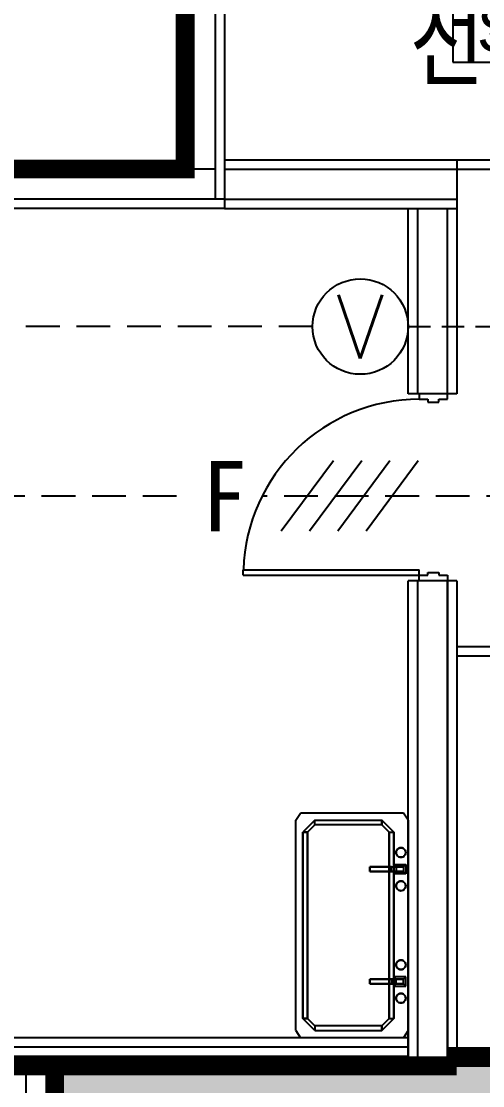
# Model space of a CAD drawing. Header units: millimetres. Extents: x 1710 to 94914, y 1329 to 63037.
# Drawn here: x 70956 to 73420, y 24398 to 30083 of the extents above; entities that cross this region are included whole.
import ezdxf
from ezdxf.enums import TextEntityAlignment as Align

# ---------------------------------------------------------------- set-up
doc = ezdxf.new("R2010")
doc.units = ezdxf.units.MM
doc.header["$LTSCALE"] = 120
doc.linetypes.add('HIDDENX2', pattern=[0.75, 0.5, -0.25])
for name, color, linetype in [('4구역', 131, 'Continuous'), ('5구역', 231, 'Continuous'), ('6구역', 51, 'Continuous'), ('ARCH', 9, 'Continuous'), ('DET', 2, 'Continuous'), ('DET-S', 2, 'Continuous'), ('fire', 2, 'Continuous'), ('fire-l', 4, 'Continuous'), ('STROBE', 1, 'Continuous'), ('공사제외', 5, 'Continuous')]:
    doc.layers.add(name, color=color, linetype=linetype)
doc.styles.add('GHD', font='')
doc.styles.add('ghs', font='')
doc.styles.get("Standard").update_dxf_attribs({"font": 'SIMPLEX.shx'})
doc.styles.add('돋움', font='')
doc.styles.get('GHD').set_extended_font_data('Dotum')
doc.styles.get('ghs').set_extended_font_data('Dotum')
doc.styles.get('돋움').set_extended_font_data('DotumChe')

# ---------------------------------------------------------------- blocks, each defined once
blk = doc.blocks.new('e-01')
at = {"layer": 'DET'}
for p, q in [((1.5, 1.5), (-1.5, 1.5)), ((-1.5, 1.5), (-1.5, -1.5)), ((1.5, -1.5), (1.5, 1.5)), ((1.5, 0.66), (-1.5, 0.66))]:
    blk.add_line(p, q, dxfattribs=at)
at = {"layer": 'DET-S'}
blk.add_line((-1.5, -1.5), (1.5, -1.5), dxfattribs=at)
at = {"layer": 'DET', "color": 1, "style": 'ghs'}
blk.add_text('S', height=1.5, dxfattribs=at).set_placement((-0.745, -1.172))
blk = doc.blocks.new('01')
at = {"layer": 'fire'}
for p, q in [((-0.079, 1.25), (-1.937, -1.25)), ((0.929, 1.25), (-0.929, -1.25)), ((1.937, 1.25), (0.079, -1.25)), ((2.944, 1.25), (1.087, -1.25))]:
    blk.add_line(p, q, dxfattribs=at)
blk = doc.blocks.new('e-07')
at = {"layer": 'fire'}
blk.add_circle((0, 1.5), 1.5, dxfattribs=at)
at = {"layer": 'STROBE'}
blk.add_line((0, 3), (0, 2.99), dxfattribs=at)
at = {"layer": 'fire', "color": 1}
blk.add_text('V', height=2, dxfattribs=at).set_placement((0, 1.5), align=Align.MIDDLE)

msp = doc.modelspace()

# ---------------------------------------------------------------- hatches: boundary and pattern name
at = {"layer": '공사제외', "linetype": 'Continuous'}
msp.add_hatch(color=253, dxfattribs=at).paths.add_polyline_path([(83111.3, 24504.2), (71134.5, 24504.2), (71134.5, 9094.1), (83111.3, 9094.1)])

# ---------------------------------------------------------------- linework, layer by layer
at = {"layer": '4구역', "linetype": 'Continuous', "const_width": 100, "elevation": 0}
for points in [[(71831.3, 29294.2), (71831.3, 31794.2), (70781.3, 31794.2), (70781.4, 42244.3), (75481.3, 42244.3), (75481.3, 44444.2), (77231.3, 44444.2), (77231.3, 46188.7), (83261.3, 46185.5), (83261.3, 24554.2), (73231.3, 24554.2)], [(73231.3, 24554.2), (73231.3, 24504.2), (66881.3, 24504.2), (66881.3, 29294.2), (71831.3, 29294.2)], [(71831.3, 29294.2), (66881.3, 29294.2), (66881.3, 24501.6), (73231.3, 24504.2)]]:
    msp.add_lwpolyline(points, dxfattribs=at)
at = {"layer": '5구역', "linetype": 'Continuous', "const_width": 100, "elevation": 0}
msp.add_lwpolyline([(62781.3, 21444.2), (62781.3, 24501.6), (71134.5, 24504.2), (71134.5, 8794.3), (62272.8, 8794.3), (62272.8, 21444.2), (62781.3, 21444.2)], dxfattribs=at)
at = {"layer": '6구역', "linetype": 'Continuous', "const_width": 100, "elevation": 0}
msp.add_lwpolyline([(50928.6, 27153), (53956.4, 27051.3), (56193.4, 27186.9), (57667.4, 27375.3), (59631.3, 27751.8), (59631.3, 21444.2), (62781.3, 21444.2), (62781.3, 24501.6), (66881.3, 24501.6), (66881.3, 29294.2), (71831.3, 29294.2), (71831.3, 31794.2), (66581.3, 31794.2), (66581.3, 39394.2), (62781.3, 39394.2), (62781.3, 44444), (60281.3, 44444), (60281.3, 31994.2), (50381.3, 31994.2)], dxfattribs=at)
at = {"layer": 'ARCH', "color": 9}
for p, q in [((71831.3, 30319.2, 0), (71831.3, 29294.2, 0)), ((71991.3, 30319.2, 0), (71991.3, 29134.2, 0)), ((72041.3, 30319.2, 0), (72041.3, 29084.2, 0)), ((72041.3, 29344.2, 0), (73281.3, 29344.2, 0)), ((73281.3, 29344.2, 0), (73281.3, 28094.2, 0)), ((73281.3, 29344.2, 0), (74781.3, 29344.2, 0)), ((71991.3, 29294.2, 0), (70781.3, 29294.2, 0)), ((71991.3, 29294.2, 0), (71991.3, 29294.2, 0)), ((72041.3, 29294.2, 0), (73281.3, 29294.2, 0)), ((73281.3, 29294.2, 0), (74781.3, 29294.2, 0)), ((71991.3, 29134.2, 0), (70781.3, 29134.2, 0)), ((72041.3, 29134.2, 0), (71991.3, 29134.2, 0)), ((72041.3, 29134.2, 0), (73281.3, 29134.2, 0)), ((73231.3, 29134.2, 0), (73281.3, 29134.2, 0)), ((72041.3, 29084.2, 0), (70781.3, 29084.2, 0)), ((72041.3, 29084.2, 0), (73281.3, 29084.2, 0)), ((73021.3, 28094.2, 0), (73021.3, 29084.2, 0)), ((73071.3, 29084.2, 0), (73071.3, 28094.2, 0)), ((73231.3, 28094.2, 0), (73231.3, 29084.2, 0)), ((73281.3, 28094.2, 0), (73021.3, 28094.2, 0)), ((73081.3, 28094.2, 0), (73081.3, 28064.2, 0)), ((73231.3, 28064.2, 0), (73231.3, 28094.2, 0)), ((73081.3, 28064.2, 0), (73126.3, 28064.2, 0)), ((73126.3, 28064.2, 0), (73126.3, 28049.2, 0)), ((73126.3, 28049.2, 0), (73186.3, 28049.2, 0)), ((73186.3, 28049.2, 0), (73186.3, 28064.2, 0)), ((73186.3, 28064.2, 0), (73231.3, 28064.2, 0)), ((72141.3, 27154.1, 0), (73081.3, 27154.1, 0)), ((72141.3, 27124.2, 0), (72141.3, 27154.1, 0)), ((72141.3, 27124.2, 0), (73081.3, 27124.2, 0)), ((73081.3, 27124.2, 0), (73081.3, 27154.1, 0)), ((73081.3, 27094.2, 0), (73081.3, 27124.2, 0)), ((73081.3, 27124.2, 0), (73126.3, 27124.2, 0)), ((73126.3, 27124.2, 0), (73126.3, 27139.2, 0)), ((73126.3, 27139.2, 0), (73186.3, 27139.2, 0)), ((73186.3, 27139.2, 0), (73186.3, 27124.2, 0)), ((73186.3, 27124.2, 0), (73231.3, 27124.2, 0)), ((73231.3, 27124.2, 0), (73231.3, 27094.2, 0)), ((73021.3, 24504.2, 0), (73021.3, 27094.2, 0)), ((73281.3, 27094.2, 0), (73021.3, 27094.2, 0)), ((73071.3, 27094.2, 0), (73071.3, 24504.2, 0)), ((73231.3, 27094.2, 0), (73081.3, 27094.2, 0)), ((73231.3, 24544.2, 0), (73231.3, 27094.2, 0)), ((73231.3, 27094.2, 0), (73231.3, 24504.2, 0)), ((73281.3, 27094.2, 0), (73281.3, 24504.2, 0)), ((73281.3, 26744.2, 0), (75431.3, 26744.2, 0)), ((73281.3, 26694.2, 0), (75481.3, 26694.2, 0)), ((72421.3, 25816.1, 0), (72446.8, 25854.2, 0)), ((72421.3, 24692.4, 0), (72421.3, 25816.1, 0)), ((72995.9, 25854.2, 0), (72446.8, 25854.2, 0)), ((72523.1, 25816.1, 0), (72459.5, 25752.4, 0)), ((72523.1, 25816.1, 0), (72459.5, 25752.4, 0)), ((72523.1, 25816.1, 0), (72881.3, 25816.1, 0)), ((72523.1, 25790.6, 0), (72523.1, 25816.1, 0)), ((72523.1, 25816.1, 0), (72881.3, 25816.1, 0)), ((72523.1, 25790.6, 0), (72523.1, 25816.1, 0)), ((72944.9, 25752.4, 0), (72881.3, 25816.1, 0)), ((72881.3, 25816.1, 0), (72881.3, 25790.6, 0)), ((72881.3, 25816.1, 0), (72944.9, 25752.4, 0)), ((72881.3, 25790.6, 0), (72881.3, 25816.1, 0)), ((73021.3, 25816.1, 0), (72995.9, 25854.2, 0)), ((73021.3, 25816.1, 0), (73021.3, 24504.2, 0)), ((72523.1, 25790.6, 0), (72485, 25752.4, 0)), ((72485, 25752.4, 0), (72523.1, 25790.6, 0)), ((72881.3, 25790.6, 0), (72523.1, 25790.6, 0)), ((72881.3, 25790.6, 0), (72523.1, 25790.6, 0)), ((72881.3, 25790.6, 0), (72919.5, 25752.4, 0)), ((72919.5, 25752.4, 0), (72881.3, 25790.6, 0)), ((72459.5, 25752.4, 0), (72459.5, 24756, 0)), ((72459.5, 25752.4, 0), (72485, 25752.4, 0)), ((72459.5, 24756, 0), (72459.5, 25752.4, 0)), ((72485, 25752.4, 0), (72459.5, 25752.4, 0)), ((72485, 24756, 0), (72485, 25752.4, 0)), ((72485, 25752.4, 0), (72485, 24756, 0)), ((72919.5, 25752.4, 0), (72919.5, 24756, 0)), ((72919.5, 25752.4, 0), (72944.9, 25752.4, 0)), ((72919.5, 24756, 0), (72919.5, 25752.4, 0)), ((72919.5, 25752.4, 0), (72944.9, 25752.4, 0)), ((72944.9, 24756, 0), (72944.9, 25752.4, 0)), ((72944.9, 25752.4, 0), (72944.9, 24756, 0)), ((72958.5, 25649.9, 0), (72957.7, 25643.3, 0)), ((72957.7, 25643.3, 0), (72958.5, 25649.9, 0)), ((72958.5, 25649.9, 0), (72957.7, 25643.3, 0)), ((72957.7, 25643.3, 0), (72958.5, 25649.9, 0)), ((72957.7, 25643.3, 0), (72958.5, 25636.7, 0)), ((72958.5, 25636.7, 0), (72957.7, 25643.3, 0)), ((72957.7, 25643.3, 0), (72958.5, 25636.7, 0)), ((72958.5, 25636.7, 0), (72957.7, 25643.3, 0)), ((72961.1, 25656.1, 0), (72958.5, 25649.9, 0)), ((72958.5, 25649.9, 0), (72961.1, 25656.1, 0)), ((72961.1, 25656.1, 0), (72958.5, 25649.9, 0)), ((72958.5, 25649.9, 0), (72961.1, 25656.1, 0)), ((72965.2, 25661.3, 0), (72961.1, 25656.1, 0)), ((72961.1, 25656.1, 0), (72965.2, 25661.3, 0)), ((72965.2, 25661.3, 0), (72961.1, 25656.1, 0)), ((72961.1, 25656.1, 0), (72965.2, 25661.3, 0)), ((72970.4, 25665.3, 0), (72965.2, 25661.3, 0)), ((72965.2, 25661.3, 0), (72970.4, 25665.3, 0)), ((72970.4, 25665.3, 0), (72965.2, 25661.3, 0)), ((72965.2, 25661.3, 0), (72970.4, 25665.3, 0)), ((72976.6, 25667.9, 0), (72970.4, 25665.3, 0)), ((72970.4, 25665.3, 0), (72976.6, 25667.9, 0)), ((72976.6, 25667.9, 0), (72970.4, 25665.3, 0)), ((72970.4, 25665.3, 0), (72976.6, 25667.9, 0)), ((72983.1, 25668.8, 0), (72976.6, 25667.9, 0)), ((72976.6, 25667.9, 0), (72983.1, 25668.8, 0)), ((72983.1, 25668.8, 0), (72976.6, 25667.9, 0)), ((72976.6, 25667.9, 0), (72983.1, 25668.8, 0)), ((72989.8, 25667.9, 0), (72983.1, 25668.8, 0)), ((72983.1, 25668.8, 0), (72989.8, 25667.9, 0)), ((72989.8, 25667.9, 0), (72983.1, 25668.8, 0)), ((72983.1, 25668.8, 0), (72989.8, 25667.9, 0)), ((72995.9, 25665.3, 0), (72989.8, 25667.9, 0)), ((72989.8, 25667.9, 0), (72995.9, 25665.3, 0)), ((72995.9, 25665.3, 0), (72989.8, 25667.9, 0)), ((72989.8, 25667.9, 0), (72995.9, 25665.3, 0)), ((73001.1, 25661.3, 0), (72995.9, 25665.3, 0)), ((72995.9, 25665.3, 0), (73001.1, 25661.3, 0)), ((73001.1, 25661.3, 0), (72995.9, 25665.3, 0)), ((72995.9, 25665.3, 0), (73001.1, 25661.3, 0)), ((73005.2, 25656.1, 0), (73001.1, 25661.3, 0)), ((73001.1, 25661.3, 0), (73005.2, 25656.1, 0)), ((73005.2, 25656.1, 0), (73001.1, 25661.3, 0)), ((73001.1, 25661.3, 0), (73005.2, 25656.1, 0)), ((73007.7, 25649.9, 0), (73005.2, 25656.1, 0)), ((73005.2, 25656.1, 0), (73007.7, 25649.9, 0)), ((73007.7, 25649.9, 0), (73005.2, 25656.1, 0)), ((73005.2, 25656.1, 0), (73007.7, 25649.9, 0)), ((73008.6, 25643.3, 0), (73007.7, 25649.9, 0)), ((73007.7, 25649.9, 0), (73008.6, 25643.3, 0)), ((73008.6, 25643.3, 0), (73007.7, 25649.9, 0)), ((73007.7, 25649.9, 0), (73008.6, 25643.3, 0)), ((73007.7, 25636.7, 0), (73008.6, 25643.3, 0)), ((73008.6, 25643.3, 0), (73007.7, 25636.7, 0)), ((73007.7, 25636.7, 0), (73008.6, 25643.3, 0)), ((73008.6, 25643.3, 0), (73007.7, 25636.7, 0)), ((72958.5, 25636.7, 0), (72961.1, 25630.6, 0)), ((72961.1, 25630.6, 0), (72958.5, 25636.7, 0)), ((72958.5, 25636.7, 0), (72961.1, 25630.6, 0)), ((72961.1, 25630.6, 0), (72958.5, 25636.7, 0)), ((72961.1, 25630.6, 0), (72965.2, 25625.3, 0)), ((72965.2, 25625.3, 0), (72961.1, 25630.6, 0)), ((72961.1, 25630.6, 0), (72965.2, 25625.3, 0)), ((72965.2, 25625.3, 0), (72961.1, 25630.6, 0)), ((72965.2, 25625.3, 0), (72970.4, 25621.3, 0)), ((72970.4, 25621.3, 0), (72965.2, 25625.3, 0)), ((72965.2, 25625.3, 0), (72970.4, 25621.3, 0)), ((72970.4, 25621.3, 0), (72965.2, 25625.3, 0)), ((72970.4, 25621.3, 0), (72976.6, 25618.7, 0)), ((72976.6, 25618.7, 0), (72970.4, 25621.3, 0)), ((72970.4, 25621.3, 0), (72976.6, 25618.7, 0)), ((72976.6, 25618.7, 0), (72970.4, 25621.3, 0)), ((72976.6, 25618.7, 0), (72983.1, 25617.9, 0)), ((72983.1, 25617.9, 0), (72976.6, 25618.7, 0)), ((72976.6, 25618.7, 0), (72983.1, 25617.9, 0)), ((72983.1, 25617.9, 0), (72976.6, 25618.7, 0)), ((72983.1, 25617.9, 0), (72989.8, 25618.7, 0)), ((72989.8, 25618.7, 0), (72983.1, 25617.9, 0)), ((72983.1, 25617.9, 0), (72989.8, 25618.7, 0)), ((72989.8, 25618.7, 0), (72983.1, 25617.9, 0)), ((72989.8, 25618.7, 0), (72995.9, 25621.3, 0)), ((72995.9, 25621.3, 0), (72989.8, 25618.7, 0)), ((72989.8, 25618.7, 0), (72995.9, 25621.3, 0)), ((72995.9, 25621.3, 0), (72989.8, 25618.7, 0)), ((72995.9, 25621.3, 0), (73001.1, 25625.3, 0)), ((73001.1, 25625.3, 0), (72995.9, 25621.3, 0)), ((72995.9, 25621.3, 0), (73001.1, 25625.3, 0)), ((73001.1, 25625.3, 0), (72995.9, 25621.3, 0)), ((73001.1, 25625.3, 0), (73005.2, 25630.6, 0)), ((73005.2, 25630.6, 0), (73001.1, 25625.3, 0)), ((73001.1, 25625.3, 0), (73005.2, 25630.6, 0)), ((73005.2, 25630.6, 0), (73001.1, 25625.3, 0)), ((73005.2, 25630.6, 0), (73007.7, 25636.7, 0)), ((73007.7, 25636.7, 0), (73005.2, 25630.6, 0)), ((73005.2, 25630.6, 0), (73007.7, 25636.7, 0)), ((73007.7, 25636.7, 0), (73005.2, 25630.6, 0)), ((72817.7, 25567, 0), (72817.7, 25541.5, 0)), ((72932.3, 25567, 0), (72817.7, 25567, 0)), ((72817.7, 25567, 0), (72817.7, 25541.5, 0)), ((72919.5, 25567, 0), (72817.7, 25567, 0)), ((72817.7, 25541.5, 0), (72817.7, 25567, 0)), ((72817.7, 25567, 0), (72817.7, 25541.5, 0)), ((72817.7, 25567, 0), (72919.5, 25567, 0)), ((72932.3, 25567, 0), (72817.7, 25567, 0)), ((72817.7, 25541.5, 0), (72932.3, 25541.5, 0)), ((72817.7, 25541.5, 0), (72919.5, 25541.5, 0)), ((72817.7, 25541.5, 0), (72919.5, 25541.5, 0)), ((72932.3, 25541.5, 0), (72817.7, 25541.5, 0)), ((72919.5, 25567, 0), (72919.5, 25541.5, 0)), ((72919.5, 25567, 0), (72957.7, 25567, 0)), ((72919.5, 25541.5, 0), (72919.5, 25567, 0)), ((72932.3, 25567, 0), (72919.5, 25567, 0)), ((72919.5, 25567, 0), (72957.7, 25567, 0)), ((72919.5, 25567, 0), (72932.3, 25567, 0)), ((72957.7, 25541.5, 0), (72919.5, 25541.5, 0)), ((72919.5, 25541.5, 0), (72932.3, 25541.5, 0)), ((72919.5, 25541.5, 0), (72932.3, 25541.5, 0)), ((72957.7, 25541.5, 0), (72919.5, 25541.5, 0)), ((72932.3, 25541.5, 0), (72932.3, 25567, 0)), ((72932.3, 25567, 0), (72995.9, 25567, 0)), ((72932.3, 25541.5, 0), (72932.3, 25567, 0)), ((72932.3, 25567, 0), (72995.9, 25567, 0)), ((72995.9, 25541.5, 0), (72932.3, 25541.5, 0)), ((72932.3, 25541.5, 0), (72995.9, 25541.5, 0)), ((72944.9, 25579.7, 0), (72957.7, 25567, 0)), ((72944.9, 25528.8, 0), (72944.9, 25579.7, 0)), ((72944.9, 25579.7, 0), (73008.6, 25579.7, 0)), ((72957.7, 25567, 0), (72944.9, 25579.7, 0)), ((72957.7, 25541.5, 0), (72944.9, 25528.8, 0)), ((72944.9, 25528.8, 0), (72957.7, 25541.5, 0)), ((73008.6, 25528.8, 0), (72944.9, 25528.8, 0)), ((72957.7, 25567, 0), (72957.7, 25541.5, 0)), ((72995.9, 25567, 0), (72957.7, 25567, 0)), ((72957.7, 25567, 0), (72957.7, 25541.5, 0)), ((72995.9, 25541.5, 0), (72957.7, 25541.5, 0)), ((72995.9, 25567, 0), (73008.6, 25579.7, 0)), ((72995.9, 25567, 0), (73008.6, 25579.7, 0)), ((72995.9, 25567, 0), (72995.9, 25541.5, 0)), ((72995.9, 25567, 0), (72995.9, 25541.5, 0)), ((72995.9, 25541.5, 0), (73008.6, 25528.8, 0)), ((72995.9, 25541.5, 0), (73008.6, 25528.8, 0)), ((73008.6, 25579.7, 0), (73008.6, 25528.8, 0)), ((72958.5, 25471.7, 0), (72957.7, 25465.1, 0)), ((72958.5, 25471.7, 0), (72957.7, 25465.1, 0)), ((72957.7, 25465.1, 0), (72958.5, 25471.7, 0)), ((72958.5, 25471.7, 0), (72957.7, 25465.1, 0)), ((72961.1, 25477.9, 0), (72958.5, 25471.7, 0)), ((72958.5, 25471.7, 0), (72961.1, 25477.9, 0)), ((72961.1, 25477.9, 0), (72958.5, 25471.7, 0)), ((72958.5, 25471.7, 0), (72961.1, 25477.9, 0)), ((72965.2, 25483.1, 0), (72961.1, 25477.9, 0)), ((72961.1, 25477.9, 0), (72965.2, 25483.1, 0)), ((72965.2, 25483.1, 0), (72961.1, 25477.9, 0)), ((72961.1, 25477.9, 0), (72965.2, 25483.1, 0)), ((72970.4, 25487.2, 0), (72965.2, 25483.1, 0)), ((72965.2, 25483.1, 0), (72970.4, 25487.2, 0)), ((72970.4, 25487.2, 0), (72965.2, 25483.1, 0)), ((72965.2, 25483.1, 0), (72970.4, 25487.2, 0)), ((72976.6, 25489.7, 0), (72970.4, 25487.2, 0)), ((72970.4, 25487.2, 0), (72976.6, 25489.7, 0)), ((72976.6, 25489.7, 0), (72970.4, 25487.2, 0)), ((72970.4, 25487.2, 0), (72976.6, 25489.7, 0)), ((72983.1, 25490.6, 0), (72976.6, 25489.7, 0)), ((72976.6, 25489.7, 0), (72983.1, 25490.6, 0)), ((72983.1, 25490.6, 0), (72976.6, 25489.7, 0)), ((72976.6, 25489.7, 0), (72983.1, 25490.6, 0)), ((72989.8, 25489.7, 0), (72983.1, 25490.6, 0)), ((72983.1, 25490.6, 0), (72989.8, 25489.7, 0)), ((72989.8, 25489.7, 0), (72983.1, 25490.6, 0)), ((72983.1, 25490.6, 0), (72989.8, 25489.7, 0)), ((72995.9, 25487.2, 0), (72989.8, 25489.7, 0)), ((72989.8, 25489.7, 0), (72995.9, 25487.2, 0)), ((72995.9, 25487.2, 0), (72989.8, 25489.7, 0)), ((72989.8, 25489.7, 0), (72995.9, 25487.2, 0)), ((73001.1, 25483.1, 0), (72995.9, 25487.2, 0)), ((72995.9, 25487.2, 0), (73001.1, 25483.1, 0)), ((73001.1, 25483.1, 0), (72995.9, 25487.2, 0)), ((72995.9, 25487.2, 0), (73001.1, 25483.1, 0)), ((73005.2, 25477.9, 0), (73001.1, 25483.1, 0)), ((73001.1, 25483.1, 0), (73005.2, 25477.9, 0)), ((73005.2, 25477.9, 0), (73001.1, 25483.1, 0)), ((73001.1, 25483.1, 0), (73005.2, 25477.9, 0)), ((73007.7, 25471.7, 0), (73005.2, 25477.9, 0)), ((73005.2, 25477.9, 0), (73007.7, 25471.7, 0)), ((73007.7, 25471.7, 0), (73005.2, 25477.9, 0)), ((73005.2, 25477.9, 0), (73007.7, 25471.7, 0)), ((73008.6, 25465.1, 0), (73007.7, 25471.7, 0)), ((73007.7, 25471.7, 0), (73008.6, 25465.1, 0)), ((73008.6, 25465.1, 0), (73007.7, 25471.7, 0)), ((73007.7, 25471.7, 0), (73008.6, 25465.1, 0)), ((72957.7, 25465.1, 0), (72958.5, 25458.6, 0)), ((72958.5, 25458.6, 0), (72957.7, 25465.1, 0)), ((72957.7, 25465.1, 0), (72958.5, 25458.6, 0)), ((72958.5, 25458.6, 0), (72957.7, 25465.1, 0)), ((72958.5, 25458.6, 0), (72961.1, 25452.4, 0)), ((72961.1, 25452.4, 0), (72958.5, 25458.6, 0)), ((72958.5, 25458.6, 0), (72961.1, 25452.4, 0)), ((72961.1, 25452.4, 0), (72958.5, 25458.6, 0)), ((72961.1, 25452.4, 0), (72965.2, 25447.1, 0)), ((72965.2, 25447.1, 0), (72961.1, 25452.4, 0)), ((72961.1, 25452.4, 0), (72965.2, 25447.1, 0)), ((72965.2, 25447.1, 0), (72961.1, 25452.4, 0)), ((72965.2, 25447.1, 0), (72970.4, 25443.1, 0)), ((72970.4, 25443.1, 0), (72965.2, 25447.1, 0)), ((72965.2, 25447.1, 0), (72970.4, 25443.1, 0)), ((72970.4, 25443.1, 0), (72965.2, 25447.1, 0)), ((72970.4, 25443.1, 0), (72976.6, 25440.5, 0)), ((72976.6, 25440.5, 0), (72970.4, 25443.1, 0)), ((72970.4, 25443.1, 0), (72976.6, 25440.5, 0)), ((72976.6, 25440.5, 0), (72970.4, 25443.1, 0)), ((72976.6, 25440.5, 0), (72983.1, 25439.7, 0)), ((72983.1, 25439.7, 0), (72976.6, 25440.5, 0)), ((72976.6, 25440.5, 0), (72983.1, 25439.7, 0)), ((72983.1, 25439.7, 0), (72976.6, 25440.5, 0)), ((72983.1, 25439.7, 0), (72989.8, 25440.5, 0)), ((72989.8, 25440.5, 0), (72983.1, 25439.7, 0)), ((72983.1, 25439.7, 0), (72989.8, 25440.5, 0)), ((72989.8, 25440.5, 0), (72983.1, 25439.7, 0)), ((72989.8, 25440.5, 0), (72995.9, 25443.1, 0)), ((72995.9, 25443.1, 0), (72989.8, 25440.5, 0)), ((72989.8, 25440.5, 0), (72995.9, 25443.1, 0)), ((72995.9, 25443.1, 0), (72989.8, 25440.5, 0)), ((72995.9, 25443.1, 0), (73001.1, 25447.1, 0)), ((73001.1, 25447.1, 0), (72995.9, 25443.1, 0)), ((72995.9, 25443.1, 0), (73001.1, 25447.1, 0)), ((73001.1, 25447.1, 0), (72995.9, 25443.1, 0)), ((73001.1, 25447.1, 0), (73005.2, 25452.4, 0)), ((73005.2, 25452.4, 0), (73001.1, 25447.1, 0)), ((73001.1, 25447.1, 0), (73005.2, 25452.4, 0)), ((73005.2, 25452.4, 0), (73001.1, 25447.1, 0)), ((73005.2, 25452.4, 0), (73007.7, 25458.6, 0)), ((73007.7, 25458.6, 0), (73005.2, 25452.4, 0)), ((73005.2, 25452.4, 0), (73007.7, 25458.6, 0)), ((73007.7, 25458.6, 0), (73005.2, 25452.4, 0)), ((73007.7, 25458.6, 0), (73008.6, 25465.1, 0)), ((73008.6, 25465.1, 0), (73007.7, 25458.6, 0)), ((73007.7, 25458.6, 0), (73008.6, 25465.1, 0)), ((73008.6, 25465.1, 0), (73007.7, 25458.6, 0)), ((72957.7, 25043.3, 0), (72958.5, 25049.9, 0)), ((72958.5, 25049.9, 0), (72957.7, 25043.3, 0)), ((72957.7, 25043.3, 0), (72958.5, 25049.9, 0)), ((72958.5, 25049.9, 0), (72957.7, 25043.3, 0)), ((72958.5, 25036.7, 0), (72957.7, 25043.3, 0)), ((72958.5, 25036.7, 0), (72957.7, 25043.3, 0)), ((72957.7, 25043.3, 0), (72958.5, 25036.7, 0)), ((72958.5, 25036.7, 0), (72957.7, 25043.3, 0)), ((72958.5, 25049.9, 0), (72961.1, 25056.1, 0)), ((72961.1, 25056.1, 0), (72958.5, 25049.9, 0)), ((72958.5, 25049.9, 0), (72961.1, 25056.1, 0)), ((72961.1, 25056.1, 0), (72958.5, 25049.9, 0)), ((72961.1, 25030.6, 0), (72958.5, 25036.7, 0)), ((72958.5, 25036.7, 0), (72961.1, 25030.6, 0)), ((72961.1, 25030.6, 0), (72958.5, 25036.7, 0)), ((72958.5, 25036.7, 0), (72961.1, 25030.6, 0)), ((72961.1, 25056.1, 0), (72965.2, 25061.3, 0)), ((72965.2, 25061.3, 0), (72961.1, 25056.1, 0)), ((72961.1, 25056.1, 0), (72965.2, 25061.3, 0)), ((72965.2, 25061.3, 0), (72961.1, 25056.1, 0)), ((72965.2, 25025.3, 0), (72961.1, 25030.6, 0)), ((72961.1, 25030.6, 0), (72965.2, 25025.3, 0)), ((72965.2, 25025.3, 0), (72961.1, 25030.6, 0)), ((72961.1, 25030.6, 0), (72965.2, 25025.3, 0)), ((72965.2, 25061.3, 0), (72970.4, 25065.3, 0)), ((72970.4, 25065.3, 0), (72965.2, 25061.3, 0)), ((72965.2, 25061.3, 0), (72970.4, 25065.3, 0)), ((72970.4, 25065.3, 0), (72965.2, 25061.3, 0)), ((72970.4, 25021.3, 0), (72965.2, 25025.3, 0)), ((72965.2, 25025.3, 0), (72970.4, 25021.3, 0)), ((72970.4, 25021.3, 0), (72965.2, 25025.3, 0)), ((72965.2, 25025.3, 0), (72970.4, 25021.3, 0)), ((72970.4, 25065.3, 0), (72976.6, 25067.9, 0)), ((72976.6, 25067.9, 0), (72970.4, 25065.3, 0)), ((72970.4, 25065.3, 0), (72976.6, 25067.9, 0)), ((72976.6, 25067.9, 0), (72970.4, 25065.3, 0)), ((72976.6, 25018.7, 0), (72970.4, 25021.3, 0)), ((72970.4, 25021.3, 0), (72976.6, 25018.7, 0)), ((72976.6, 25018.7, 0), (72970.4, 25021.3, 0)), ((72970.4, 25021.3, 0), (72976.6, 25018.7, 0)), ((72976.6, 25067.9, 0), (72983.1, 25068.8, 0)), ((72983.1, 25068.8, 0), (72976.6, 25067.9, 0)), ((72976.6, 25067.9, 0), (72983.1, 25068.8, 0)), ((72983.1, 25068.8, 0), (72976.6, 25067.9, 0)), ((72983.1, 25017.9, 0), (72976.6, 25018.7, 0)), ((72976.6, 25018.7, 0), (72983.1, 25017.9, 0)), ((72983.1, 25017.9, 0), (72976.6, 25018.7, 0)), ((72976.6, 25018.7, 0), (72983.1, 25017.9, 0)), ((72983.1, 25068.8, 0), (72989.8, 25067.9, 0)), ((72989.8, 25067.9, 0), (72983.1, 25068.8, 0)), ((72983.1, 25068.8, 0), (72989.8, 25067.9, 0)), ((72989.8, 25067.9, 0), (72983.1, 25068.8, 0)), ((72989.8, 25018.7, 0), (72983.1, 25017.9, 0)), ((72983.1, 25017.9, 0), (72989.8, 25018.7, 0)), ((72989.8, 25018.7, 0), (72983.1, 25017.9, 0)), ((72983.1, 25017.9, 0), (72989.8, 25018.7, 0)), ((72989.8, 25067.9, 0), (72995.9, 25065.3, 0)), ((72995.9, 25065.3, 0), (72989.8, 25067.9, 0)), ((72989.8, 25067.9, 0), (72995.9, 25065.3, 0)), ((72995.9, 25065.3, 0), (72989.8, 25067.9, 0)), ((72995.9, 25021.3, 0), (72989.8, 25018.7, 0)), ((72989.8, 25018.7, 0), (72995.9, 25021.3, 0)), ((72995.9, 25021.3, 0), (72989.8, 25018.7, 0)), ((72989.8, 25018.7, 0), (72995.9, 25021.3, 0)), ((72995.9, 25065.3, 0), (73001.1, 25061.3, 0)), ((73001.1, 25061.3, 0), (72995.9, 25065.3, 0)), ((72995.9, 25065.3, 0), (73001.1, 25061.3, 0)), ((73001.1, 25061.3, 0), (72995.9, 25065.3, 0)), ((73001.1, 25025.3, 0), (72995.9, 25021.3, 0)), ((72995.9, 25021.3, 0), (73001.1, 25025.3, 0)), ((73001.1, 25025.3, 0), (72995.9, 25021.3, 0)), ((72995.9, 25021.3, 0), (73001.1, 25025.3, 0)), ((73001.1, 25061.3, 0), (73005.2, 25056.1, 0)), ((73005.2, 25056.1, 0), (73001.1, 25061.3, 0)), ((73001.1, 25061.3, 0), (73005.2, 25056.1, 0)), ((73005.2, 25056.1, 0), (73001.1, 25061.3, 0)), ((73005.2, 25030.6, 0), (73001.1, 25025.3, 0)), ((73001.1, 25025.3, 0), (73005.2, 25030.6, 0)), ((73005.2, 25030.6, 0), (73001.1, 25025.3, 0)), ((73001.1, 25025.3, 0), (73005.2, 25030.6, 0)), ((73005.2, 25056.1, 0), (73007.7, 25049.9, 0)), ((73007.7, 25049.9, 0), (73005.2, 25056.1, 0)), ((73005.2, 25056.1, 0), (73007.7, 25049.9, 0)), ((73007.7, 25049.9, 0), (73005.2, 25056.1, 0)), ((73007.7, 25036.7, 0), (73005.2, 25030.6, 0)), ((73005.2, 25030.6, 0), (73007.7, 25036.7, 0)), ((73007.7, 25036.7, 0), (73005.2, 25030.6, 0)), ((73005.2, 25030.6, 0), (73007.7, 25036.7, 0)), ((73007.7, 25049.9, 0), (73008.6, 25043.3, 0)), ((73008.6, 25043.3, 0), (73007.7, 25049.9, 0)), ((73007.7, 25049.9, 0), (73008.6, 25043.3, 0)), ((73008.6, 25043.3, 0), (73007.7, 25049.9, 0)), ((73008.6, 25043.3, 0), (73007.7, 25036.7, 0)), ((73007.7, 25036.7, 0), (73008.6, 25043.3, 0)), ((73008.6, 25043.3, 0), (73007.7, 25036.7, 0)), ((73007.7, 25036.7, 0), (73008.6, 25043.3, 0)), ((72817.7, 24967, 0), (72932.3, 24967, 0)), ((72817.7, 24941.5, 0), (72817.7, 24967, 0)), ((72817.7, 24967, 0), (72919.5, 24967, 0)), ((72817.7, 24941.5, 0), (72817.7, 24967, 0)), ((72817.7, 24967, 0), (72817.7, 24941.5, 0)), ((72817.7, 24941.5, 0), (72817.7, 24967, 0)), ((72817.7, 24967, 0), (72919.5, 24967, 0)), ((72932.3, 24967, 0), (72817.7, 24967, 0)), ((72919.5, 24941.5, 0), (72919.5, 24967, 0)), ((72919.5, 24967, 0), (72919.5, 24941.5, 0)), ((72957.7, 24967, 0), (72919.5, 24967, 0)), ((72919.5, 24967, 0), (72932.3, 24967, 0)), ((72919.5, 24967, 0), (72932.3, 24967, 0)), ((72957.7, 24967, 0), (72919.5, 24967, 0)), ((72932.3, 24967, 0), (72932.3, 24941.5, 0)), ((72932.3, 24967, 0), (72932.3, 24941.5, 0)), ((72995.9, 24967, 0), (72932.3, 24967, 0)), ((72932.3, 24967, 0), (72995.9, 24967, 0)), ((72957.7, 24967, 0), (72944.9, 24979.7, 0)), ((72944.9, 24979.7, 0), (72944.9, 24928.8, 0)), ((72944.9, 24979.7, 0), (72957.7, 24967, 0)), ((73008.6, 24979.7, 0), (72944.9, 24979.7, 0)), ((72957.7, 24941.5, 0), (72957.7, 24967, 0)), ((72995.9, 24967, 0), (72957.7, 24967, 0)), ((72957.7, 24941.5, 0), (72957.7, 24967, 0)), ((72995.9, 24967, 0), (73008.6, 24979.7, 0)), ((72995.9, 24967, 0), (73008.6, 24979.7, 0)), ((72995.9, 24941.5, 0), (72995.9, 24967, 0)), ((72995.9, 24941.5, 0), (72995.9, 24967, 0)), ((73008.6, 24928.8, 0), (73008.6, 24979.7, 0)), ((72932.3, 24941.5, 0), (72817.7, 24941.5, 0)), ((72919.5, 24941.5, 0), (72817.7, 24941.5, 0)), ((72817.7, 24941.5, 0), (72919.5, 24941.5, 0)), ((72932.3, 24941.5, 0), (72817.7, 24941.5, 0)), ((72919.5, 24941.5, 0), (72957.7, 24941.5, 0)), ((72932.3, 24941.5, 0), (72919.5, 24941.5, 0)), ((72919.5, 24941.5, 0), (72957.7, 24941.5, 0)), ((72919.5, 24941.5, 0), (72932.3, 24941.5, 0)), ((72932.3, 24941.5, 0), (72995.9, 24941.5, 0)), ((72932.3, 24941.5, 0), (72995.9, 24941.5, 0)), ((72944.9, 24928.8, 0), (72957.7, 24941.5, 0)), ((72957.7, 24941.5, 0), (72944.9, 24928.8, 0)), ((72944.9, 24928.8, 0), (73008.6, 24928.8, 0)), ((72995.9, 24941.5, 0), (72957.7, 24941.5, 0)), ((72995.9, 24941.5, 0), (73008.6, 24928.8, 0)), ((72995.9, 24941.5, 0), (73008.6, 24928.8, 0)), ((72957.7, 24865.1, 0), (72958.5, 24871.7, 0)), ((72958.5, 24871.7, 0), (72957.7, 24865.1, 0)), ((72957.7, 24865.1, 0), (72958.5, 24871.7, 0)), ((72958.5, 24871.7, 0), (72957.7, 24865.1, 0)), ((72958.5, 24858.6, 0), (72957.7, 24865.1, 0)), ((72957.7, 24865.1, 0), (72958.5, 24858.6, 0)), ((72958.5, 24858.6, 0), (72957.7, 24865.1, 0)), ((72957.7, 24865.1, 0), (72958.5, 24858.6, 0)), ((72958.5, 24871.7, 0), (72961.1, 24877.9, 0)), ((72961.1, 24877.9, 0), (72958.5, 24871.7, 0)), ((72958.5, 24871.7, 0), (72961.1, 24877.9, 0)), ((72961.1, 24877.9, 0), (72958.5, 24871.7, 0)), ((72961.1, 24852.4, 0), (72958.5, 24858.6, 0)), ((72958.5, 24858.6, 0), (72961.1, 24852.4, 0)), ((72961.1, 24852.4, 0), (72958.5, 24858.6, 0)), ((72958.5, 24858.6, 0), (72961.1, 24852.4, 0)), ((72961.1, 24877.9, 0), (72965.2, 24883.1, 0)), ((72965.2, 24883.1, 0), (72961.1, 24877.9, 0)), ((72961.1, 24877.9, 0), (72965.2, 24883.1, 0)), ((72965.2, 24883.1, 0), (72961.1, 24877.9, 0)), ((72965.2, 24847.1, 0), (72961.1, 24852.4, 0)), ((72961.1, 24852.4, 0), (72965.2, 24847.1, 0)), ((72965.2, 24847.1, 0), (72961.1, 24852.4, 0)), ((72961.1, 24852.4, 0), (72965.2, 24847.1, 0)), ((72965.2, 24883.1, 0), (72970.4, 24887.2, 0)), ((72970.4, 24887.2, 0), (72965.2, 24883.1, 0)), ((72965.2, 24883.1, 0), (72970.4, 24887.2, 0)), ((72970.4, 24887.2, 0), (72965.2, 24883.1, 0)), ((72970.4, 24843.1, 0), (72965.2, 24847.1, 0)), ((72965.2, 24847.1, 0), (72970.4, 24843.1, 0)), ((72970.4, 24843.1, 0), (72965.2, 24847.1, 0)), ((72965.2, 24847.1, 0), (72970.4, 24843.1, 0)), ((72970.4, 24887.2, 0), (72976.6, 24889.7, 0)), ((72976.6, 24889.7, 0), (72970.4, 24887.2, 0)), ((72970.4, 24887.2, 0), (72976.6, 24889.7, 0)), ((72976.6, 24889.7, 0), (72970.4, 24887.2, 0)), ((72976.6, 24889.7, 0), (72983.1, 24890.6, 0)), ((72983.1, 24890.6, 0), (72976.6, 24889.7, 0)), ((72976.6, 24889.7, 0), (72983.1, 24890.6, 0)), ((72983.1, 24890.6, 0), (72976.6, 24889.7, 0)), ((72983.1, 24890.6, 0), (72989.8, 24889.7, 0)), ((72989.8, 24889.7, 0), (72983.1, 24890.6, 0)), ((72983.1, 24890.6, 0), (72989.8, 24889.7, 0)), ((72989.8, 24889.7, 0), (72983.1, 24890.6, 0)), ((72989.8, 24889.7, 0), (72995.9, 24887.2, 0)), ((72995.9, 24887.2, 0), (72989.8, 24889.7, 0)), ((72989.8, 24889.7, 0), (72995.9, 24887.2, 0)), ((72995.9, 24887.2, 0), (72989.8, 24889.7, 0)), ((72995.9, 24887.2, 0), (73001.1, 24883.1, 0)), ((73001.1, 24883.1, 0), (72995.9, 24887.2, 0)), ((72995.9, 24887.2, 0), (73001.1, 24883.1, 0)), ((73001.1, 24883.1, 0), (72995.9, 24887.2, 0)), ((73001.1, 24847.1, 0), (72995.9, 24843.1, 0)), ((72995.9, 24843.1, 0), (73001.1, 24847.1, 0)), ((73001.1, 24847.1, 0), (72995.9, 24843.1, 0)), ((72995.9, 24843.1, 0), (73001.1, 24847.1, 0)), ((73001.1, 24883.1, 0), (73005.2, 24877.9, 0)), ((73005.2, 24877.9, 0), (73001.1, 24883.1, 0)), ((73001.1, 24883.1, 0), (73005.2, 24877.9, 0)), ((73005.2, 24877.9, 0), (73001.1, 24883.1, 0)), ((73005.2, 24852.4, 0), (73001.1, 24847.1, 0)), ((73001.1, 24847.1, 0), (73005.2, 24852.4, 0)), ((73005.2, 24852.4, 0), (73001.1, 24847.1, 0)), ((73001.1, 24847.1, 0), (73005.2, 24852.4, 0)), ((73005.2, 24877.9, 0), (73007.7, 24871.7, 0)), ((73007.7, 24871.7, 0), (73005.2, 24877.9, 0)), ((73005.2, 24877.9, 0), (73007.7, 24871.7, 0)), ((73007.7, 24871.7, 0), (73005.2, 24877.9, 0)), ((73007.7, 24858.6, 0), (73005.2, 24852.4, 0)), ((73005.2, 24852.4, 0), (73007.7, 24858.6, 0)), ((73007.7, 24858.6, 0), (73005.2, 24852.4, 0)), ((73005.2, 24852.4, 0), (73007.7, 24858.6, 0)), ((73007.7, 24871.7, 0), (73008.6, 24865.1, 0)), ((73008.6, 24865.1, 0), (73007.7, 24871.7, 0)), ((73007.7, 24871.7, 0), (73008.6, 24865.1, 0)), ((73008.6, 24865.1, 0), (73007.7, 24871.7, 0)), ((73008.6, 24865.1, 0), (73007.7, 24858.6, 0)), ((73007.7, 24858.6, 0), (73008.6, 24865.1, 0)), ((73008.6, 24865.1, 0), (73007.7, 24858.6, 0)), ((73007.7, 24858.6, 0), (73008.6, 24865.1, 0)), ((72976.6, 24840.5, 0), (72970.4, 24843.1, 0)), ((72970.4, 24843.1, 0), (72976.6, 24840.5, 0)), ((72976.6, 24840.5, 0), (72970.4, 24843.1, 0)), ((72970.4, 24843.1, 0), (72976.6, 24840.5, 0)), ((72983.1, 24839.7, 0), (72976.6, 24840.5, 0)), ((72976.6, 24840.5, 0), (72983.1, 24839.7, 0)), ((72983.1, 24839.7, 0), (72976.6, 24840.5, 0)), ((72976.6, 24840.5, 0), (72983.1, 24839.7, 0)), ((72989.8, 24840.5, 0), (72983.1, 24839.7, 0)), ((72983.1, 24839.7, 0), (72989.8, 24840.5, 0)), ((72989.8, 24840.5, 0), (72983.1, 24839.7, 0)), ((72983.1, 24839.7, 0), (72989.8, 24840.5, 0)), ((72995.9, 24843.1, 0), (72989.8, 24840.5, 0)), ((72989.8, 24840.5, 0), (72995.9, 24843.1, 0)), ((72995.9, 24843.1, 0), (72989.8, 24840.5, 0)), ((72989.8, 24840.5, 0), (72995.9, 24843.1, 0)), ((72523.1, 24692.4, 0), (72459.5, 24756, 0)), ((72459.5, 24756, 0), (72485, 24756, 0)), ((72523.1, 24692.4, 0), (72459.5, 24756, 0)), ((72485, 24756, 0), (72459.5, 24756, 0)), ((72523.1, 24717.8, 0), (72485, 24756, 0)), ((72485, 24756, 0), (72523.1, 24717.8, 0)), ((72944.9, 24756, 0), (72881.3, 24692.4, 0)), ((72881.3, 24717.8, 0), (72919.5, 24756, 0)), ((72881.3, 24692.4, 0), (72944.9, 24756, 0)), ((72919.5, 24756, 0), (72881.3, 24717.8, 0)), ((72919.5, 24756, 0), (72944.9, 24756, 0)), ((72919.5, 24756, 0), (72944.9, 24756, 0)), ((72421.3, 24692.4, 0), (72446.8, 24654.2, 0)), ((72881.3, 24717.8, 0), (72523.1, 24717.8, 0)), ((72523.1, 24717.8, 0), (72523.1, 24692.4, 0)), ((72881.3, 24717.8, 0), (72523.1, 24717.8, 0)), ((72523.1, 24717.8, 0), (72523.1, 24692.4, 0)), ((72523.1, 24692.4, 0), (72881.3, 24692.4, 0)), ((72523.1, 24692.4, 0), (72881.3, 24692.4, 0)), ((72881.3, 24692.4, 0), (72881.3, 24717.8, 0)), ((72881.3, 24717.8, 0), (72881.3, 24692.4, 0)), ((73021.3, 24692.4, 0), (72995.9, 24654.2, 0)), ((73021.3, 24654.2, 0), (70781.3, 24654.2, 0)), ((72995.9, 24654.2, 0), (72446.8, 24654.2, 0)), ((73021.3, 24604.2, 0), (70781.3, 24604.2, 0)), ((73021.3, 24554.2, 0), (70781.3, 24554.2, 0)), ((73281.3, 24554.2, 0), (82881.3, 24554.2, 0)), ((70981.3, 24504.2, 0), (70781.3, 24504.2, 0)), ((70981.3, 24504.2, 0), (70981.3, 8894.3, 0)), ((82911.3, 24504.2, 0), (70981.3, 24504.2, 0))]:
    msp.add_line(p, q, dxfattribs=at)
msp.add_arc((73081.3, 27124.2, 0), 940, 90, 178.1729, dxfattribs=at)
at = {"layer": 'fire-l', "color": 3, "linetype": 'HIDDENX2', "ltscale": 3}
msp.add_line((72511.3, 28452.7, 0), (67184.5, 28452.7, 0), dxfattribs=at)
at = {"layer": 'fire-l', "color": 3, "linetype": 'HIDDENX2', "ltscale": 2}
msp.add_line((73021.3, 28452.7, 0), (74444.6, 28452.7, 0), dxfattribs=at)
at = {"layer": 'fire-l', "linetype": 'HIDDENX2', "ltscale": 3}
for p, q in [((71784.9, 27547.4, 0), (69653.8, 27547.4, 0)), ((74429.6, 27547.4, 0), (72242, 27547.4, 0))]:
    msp.add_line(p, q, dxfattribs=at)
at = {"layer": '공사제외', "linetype": 'Continuous', "elevation": 0}
msp.add_lwpolyline([(71134.5, 24504.2), (83111.3, 24504.2), (83111.3, 9094.1), (71134.5, 9094.1)], close=True, dxfattribs=at)

# ---------------------------------------------------------------- block references
at = {"layer": 'fire-l', "xscale": 170, "yscale": 170, "zscale": 170}
for name, p in [('e-01', (73515.3, 30119.8, 0)), ('e-07', (72766.3, 28197.7, 0))]:
    msp.add_blockref(name, p, dxfattribs=at)
at = {"layer": 'fire-l', "linetype": 'HIDDENX2', "ltscale": 2, "xscale": 150, "yscale": 150, "zscale": 150}
msp.add_blockref('01', (72634.1, 27547.4, 0), dxfattribs=at)

# ---------------------------------------------------------------- texts
at = {"layer": 'ARCH', "color": 9, "style": 'GHD', "width": 0.8}
msp.add_text('전실', height=400, dxfattribs=at).set_placement((73029, 29780.6, 0))
at = {"layer": 'fire', "linetype": 'HIDDENX2', "ltscale": 2, "style": '돋움'}
msp.add_text('F', height=375, dxfattribs=at).set_placement((72041.7, 27547.4, 0), align=Align.MIDDLE)

doc.saveas('drawing.dxf')
